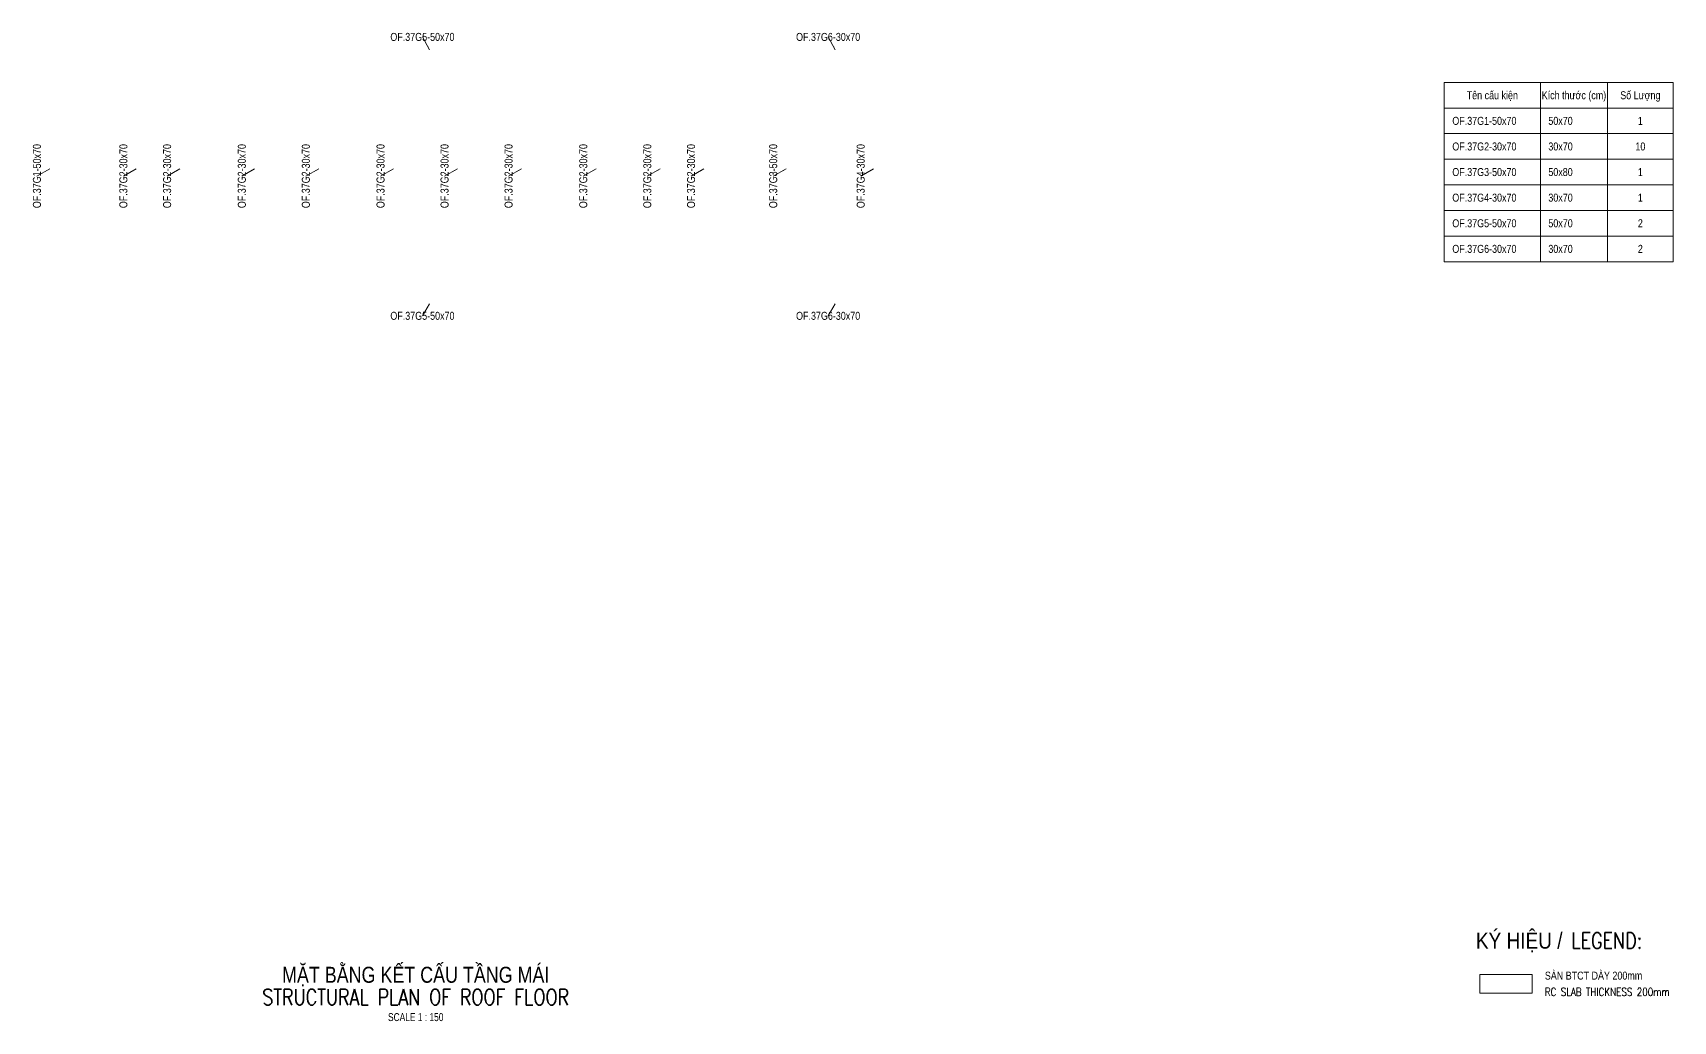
# Model space of a CAD drawing. Header units: millimetres. Extents: x -179076 to 116576, y -18667 to 64699.
# Drawn here: x 39712 to 116576, y 18374 to 64699 of the extents above; entities that cross this region are included whole.
import ezdxf
from ezdxf.enums import TextEntityAlignment as Align

# ---------------------------------------------------------------- set-up
doc = ezdxf.new("R2010")
doc.units = ezdxf.units.MM
doc.layers.get('Defpoints').update_dxf_attribs({"color": 151, "lineweight": 9})
for name, color, linetype, lineweight in [('NDC_S_ANNO', 7, 'Continuous', 20), ('NDC_S_CONTINUOUS', 3, 'Continuous', 20), ('NDC_S_DIM', 1, 'Continuous', 15), ('NDC_S_ENG TEXT', 2, 'Continuous', 20), ('NDC_S_ENG TITLE', 3, 'Continuous', 20), ('NDC_S_TEXT SYMBOL', 7, 'Continuous', 20), ('NDC_S_VN TEXT', 7, 'Continuous', 20), ('NDC_S_VN TITLE', 6, 'Continuous', 35), ('NDC_Table', 3, 'Continuous', 20)]:
    doc.layers.add(name, color=color, linetype=linetype, lineweight=lineweight)
doc.styles.add('ARIAL', font='arial.ttf', dxfattribs={"width": 0.8})
doc.styles.add('NDC_ANNO', font='', dxfattribs={"width": 0.8})
doc.styles.add('NDC_ARIAL', font='arial.ttf', dxfattribs={"width": 0.85})
doc.styles.add('NDC_DIM', font='', dxfattribs={"width": 0.75})
doc.styles.add('NDC_EN TXT', font='romans.shx', dxfattribs={"width": 0.8})
doc.styles.add('NDC_VIE TXT', font='arial.ttf', dxfattribs={"width": 0.8})
doc.styles.get('NDC_ANNO').set_extended_font_data('Dotum')
doc.styles.get('NDC_DIM').set_extended_font_data('Dotum')
doc.dimstyles.new('NDC_dim_iso', dxfattribs={"dimtxt": 2.5, "dimasz": 1, "dimexe": 1.5, "dimexo": 2.5, "dimgap": 1, "dimtad": 1, "dimdec": 0, "dimzin": 0, "dimdsep": 46, "dimtxsty": 'NDC_DIM', "dimblk": 'DIMMARK', "dimcen": 0.09, "dimdle": 1.2, "dimclrd": 1, "dimclre": 1, "dimclrt": 3, "dimadec": 0, "dimazin": 0, "dimtfac": 1, "dimtdec": 0, "dimtix": 1, "dimtofl": 0, "dimtmove": 0, "dimatfit": 3, "dimfxl": 8, "dimfxlon": 1, "dimtolj": 1, "dimtzin": 0, "dimarcsym": 0})

# ---------------------------------------------------------------- blocks, each defined once
blk = doc.blocks.new('Drawing name_symbol')
at = {"layer": 'NDC_S_ENG TITLE', "style": 'NDC_EN TXT', "width": 0.8}
blk.add_attdef('SECTDET1', text='', height=5, dxfattribs=at).set_placement((0, 1.01), align=Align.CENTER)
at = {"layer": 'NDC_S_TEXT SYMBOL', "lineweight": 25, "style": 'NDC_ANNO', "width": 0.8}
blk.add_attdef('SSCALE', text='', height=2.5, dxfattribs=at).set_placement((0, -4), align=Align.CENTER)
at = {"layer": 'NDC_S_VN TITLE', "style": 'NDC_VIE TXT', "width": 0.8}
blk.add_attdef('SECTDET2', text='', height=5, dxfattribs=at).set_placement((0, 7.97), align=Align.CENTER)
blk = doc.blocks.new('DIMMARK')
at = {"layer": 'NDC_S_DIM', "color": 1}
blk.add_line((-1.5, 0), (1, 0), dxfattribs=at)
at = {"layer": 'NDC_S_DIM', "color": 2, "const_width": 0.1}
blk.add_lwpolyline([(-0.42, -0.42), (0.42, 0.42)], dxfattribs=at)
blk = doc.blocks.new('*U210')
at = {"layer": 'NDC_S_ANNO', "ltscale": 0.8, "style": 'ARIAL', "width": 0.8}
blk.add_attdef('TEN', text='', height=2.5, dxfattribs=at).set_placement((-2.24, 4.02), align=Align.MIDDLE_CENTER)
at = {"layer": 'NDC_S_ANNO', "ltscale": 0.8, "style": 'ARIAL', "width": 0.8, "flags": 1}
blk.add_attdef('CHU_THICH', text='', height=2.5, dxfattribs=at).set_placement((0, 0), align=Align.MIDDLE_CENTER)
at = {"layer": 'Defpoints'}
blk.add_leader([(0, 0), (-2.24, 4.02)], dimstyle='NDC_dim_iso', override={"dimgap": 0.625, "dimtad": 0}, dxfattribs=at)
blk = doc.blocks.new('*U211')
at = {"layer": 'NDC_S_ANNO', "ltscale": 0.8, "style": 'ARIAL', "width": 0.8, "flags": 1}
blk.add_attdef('CHU_THICH', text='', height=2.5, dxfattribs=at).set_placement((0, 0), align=Align.MIDDLE_CENTER)
at = {"layer": 'NDC_S_ANNO', "ltscale": 0.8, "style": 'ARIAL', "width": 0.8}
blk.add_attdef('TEN', text='', height=2.5, dxfattribs=at).set_placement((-2.24, -3.79), align=Align.MIDDLE_CENTER)
at = {"layer": 'Defpoints'}
blk.add_leader([(0, 0), (-2.24, -3.79)], dimstyle='NDC_dim_iso', override={"dimgap": 0.625, "dimtad": 0}, dxfattribs=at)

msp = doc.modelspace()

# ---------------------------------------------------------------- linework, layer by layer
at = {"layer": 'NDC_S_CONTINUOUS'}
msp.add_lwpolyline([(107517.3, 20556.1), (109975.6, 20556.1), (109975.6, 19692), (107517.3, 19692)], close=True, dxfattribs=at)
at = {"layer": 'NDC_Table'}
for p, q in [((105850.8, 62372.1), (105850.8, 53972.1)), ((105850.8, 62372.1), (116575.8, 62372.1)), ((110350.8, 62372.1), (110350.8, 53972.1)), ((113500.8, 62372.1), (113500.8, 53972.1)), ((116575.8, 62372.1), (116575.8, 53972.1)), ((105850.8, 61172.1), (116575.8, 61172.1)), ((105850.8, 59972.1), (116575.8, 59972.1)), ((105850.8, 58772.1), (116575.8, 58772.1)), ((105850.8, 57572.1), (116575.8, 57572.1)), ((105850.8, 56372.1), (116575.8, 56372.1)), ((105850.8, 55172.1), (116575.8, 55172.1)), ((105850.8, 53972.1), (116575.8, 53972.1))]:
    msp.add_line(p, q, dxfattribs=at)

# ---------------------------------------------------------------- block references
at = {"layer": 'NDC_S_ANNO', "xscale": 150, "yscale": 150, "zscale": 150}
msp.add_blockref('Drawing name_symbol', (57654.6, 18979), dxfattribs=at).add_auto_attribs({'SECTDET1': 'STRUCTURAL PLAN OF ROOF FLOOR', 'SECTDET2': 'MẶT BẰNG KẾT CẤU TẦNG MÁI', 'SSCALE': 'SCALE 1 : 150'})
at = {"layer": 'NDC_S_VN TEXT', "xscale": 150, "yscale": 150, "zscale": 150}
for name, p, values in [('*U210', (58303.8, 63903.4), {'TEN': 'OF.37G5-50x70'}), ('*U210', (77315.2, 63903), {'TEN': 'OF.37G6-30x70'}), ('*U211', (58303.8, 52003.4), {'TEN': 'OF.37G5-50x70'}), ('*U211', (77315.2, 52003), {'TEN': 'OF.37G6-30x70'})]:
    msp.add_blockref(name, p, dxfattribs=at).add_auto_attribs(values)
at = {"layer": 'NDC_S_VN TEXT', "xscale": 150, "yscale": 150, "zscale": 150, "rotation": 90}
for p, values in [((40507.8, 58318.4), {'TEN': 'OF.37G1-50x70'}), ((44557.8, 58318.4), {'TEN': 'OF.37G2-30x70'}), ((46607.8, 58318.4), {'TEN': 'OF.37G2-30x70'}), ((50107.8, 58318.4), {'TEN': 'OF.37G2-30x70'}), ((53107.8, 58318.4), {'TEN': 'OF.37G2-30x70'}), ((56607.8, 58318.4), {'TEN': 'OF.37G2-30x70'}), ((59607.8, 58318.4), {'TEN': 'OF.37G2-30x70'}), ((62607.8, 58318.4), {'TEN': 'OF.37G2-30x70'}), ((66107.8, 58318.4), {'TEN': 'OF.37G2-30x70'}), ((69107.8, 58318.4), {'TEN': 'OF.37G2-30x70'}), ((71157.8, 58318.4), {'TEN': 'OF.37G2-30x70'}), ((75007.8, 58318.4), {'TEN': 'OF.37G3-50x70'}), ((79107.7, 58318.2), {'TEN': 'OF.37G4-30x70'})]:
    msp.add_blockref('*U210', p, dxfattribs=at).add_auto_attribs(values)

# ---------------------------------------------------------------- texts
at = {"layer": 'NDC_S_ENG TEXT', "attachment_point": 1, "line_spacing_factor": 0.7, "style": 'NDC_EN TXT'}
for s, insert, char_height in [('LEGEND:', (111804.2, 22523.6), 750), ('RC SLAB THICKNESS 200mm', (110561.6, 19934.3), 375)]:
    msp.add_mtext_dynamic_manual_height_columns(s, width=11151.525, gutter_width=10, heights=[0], dxfattribs=dict(at, insert=insert, char_height=char_height))
at = {"layer": 'NDC_S_VN TEXT', "style": 'NDC_ARIAL', "width": 0.8}
for s, p in [('Tên cấu kiện', (108100.8, 61772.1)), ('Kích thước (cm)', (111925.8, 61772.1)), ('Số Lượng', (115038.3, 61772.1)), ('1', (115038.3, 60572.1)), ('10', (115038.3, 59372.1)), ('1', (115038.3, 58172.1)), ('1', (115038.3, 56972.1)), ('2', (115038.3, 55772.1)), ('2', (115038.3, 54572.1))]:
    msp.add_text(s, height=375, dxfattribs=at).set_placement(p, align=Align.MIDDLE_CENTER)
for s, p in [('OF.37G1-50x70', (106225.8, 60572.1)), ('50x70', (110725.8, 60572.1)), ('OF.37G2-30x70', (106225.8, 59372.1)), ('30x70', (110725.8, 59372.1)), ('OF.37G3-50x70', (106225.8, 58172.1)), ('50x80', (110725.8, 58172.1)), ('OF.37G4-30x70', (106225.8, 56972.1)), ('30x70', (110725.8, 56972.1)), ('OF.37G5-50x70', (106225.8, 55772.1)), ('50x70', (110725.8, 55772.1)), ('OF.37G6-30x70', (106225.8, 54572.1)), ('30x70', (110725.8, 54572.1))]:
    msp.add_text(s, height=375, dxfattribs=at).set_placement(p, align=Align.MIDDLE_LEFT)
at = {"layer": 'NDC_S_VN TEXT', "style": 'NDC_VIE TXT', "width": 0.85}
msp.add_text('KÝ HIỆU /', height=750, dxfattribs=at).set_placement((107332.2, 22523.6), align=Align.TOP_LEFT)
at = {"layer": 'NDC_S_VN TEXT', "insert": (110561.6, 20697.7), "char_height": 375, "attachment_point": 1, "style": 'NDC_VIE TXT'}
msp.add_mtext_dynamic_manual_height_columns('SÀN BTCT DÀY 200mm', width=8485.707, gutter_width=10, heights=[0], dxfattribs=at)

doc.saveas('drawing.dxf')
